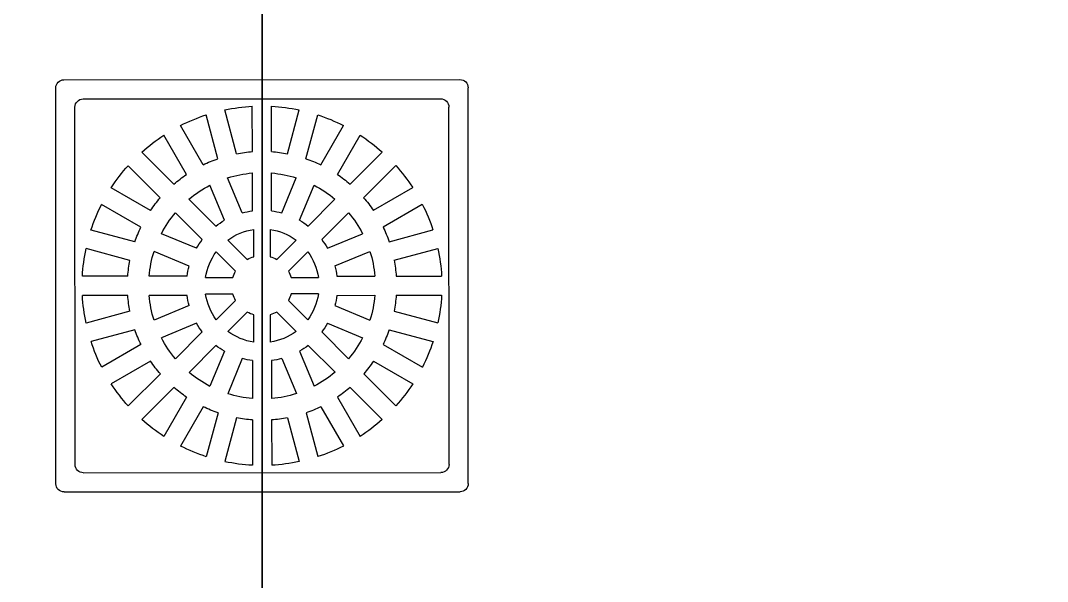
# Model space of a CAD drawing. Header units: metres. Extents: x 198 to 412, y -54 to 17.
# Drawn here: x 263.6341 to 263.9015, y -36.0819 to -35.9358 of the extents above; entities that cross this region are included whole.
import ezdxf

# ---------------------------------------------------------------- set-up
doc = ezdxf.new("R2010")
doc.units = ezdxf.units.M
doc.header["$LTSCALE"] = 10
doc.layers.add('-SAN ACC', color=140, linetype='Continuous')
doc.layers.add('TM-REVEST', color=252, linetype='Continuous')

# ---------------------------------------------------------------- blocks, each defined once
blk = doc.blocks.new('grq150mp')
at = {"layer": '-SAN ACC', "color": 251}
for p, q in [((-72.1, 75.1), (72.1, 75.1)), ((-75.1, -72.1), (-75.1, 72.1)), ((75.1, -72.1), (75.1, 72.1)), ((-65.1, 68.1), (65.1, 68.1)), ((-68.1, -65.1), (-68.1, 65.1)), ((-9.27, 48.12), (-13.55, 64.08)), ((-3.5, 48.87), (-3.5, 65.41)), ((3.5, 48.87), (3.5, 65.41)), ((9.27, 48.12), (13.55, 64.08)), ((68.1, -65.1), (68.1, 65.1)), ((-16.03, 46.3), (-20.31, 62.27)), ((16.03, 46.3), (20.31, 62.27)), ((-21.41, 44.08), (-29.67, 58.39)), ((21.41, 44.08), (29.67, 58.39)), ((-27.47, 40.58), (-35.73, 54.89)), ((27.47, 40.58), (35.73, 54.89)), ((-32.08, 37.03), (-43.77, 48.72)), ((32.08, 37.03), (43.77, 48.72)), ((-37.03, 32.08), (-48.72, 43.77)), ((37.03, 32.08), (48.72, 43.77)), ((-7.2, 26.54), (-12.5, 39.31)), ((-3.5, 27.28), (-3.5, 41.1)), ((3.5, 27.28), (3.5, 41.1)), ((7.2, 26.54), (12.5, 39.31)), ((-40.58, 27.47), (-54.89, 35.73)), ((-13.67, 23.86), (-18.96, 36.63)), ((13.67, 23.86), (18.96, 36.63)), ((40.58, 27.47), (54.89, 35.73)), ((-16.81, 21.76), (-26.59, 31.54)), ((16.81, 21.76), (26.59, 31.54)), ((-44.08, 21.41), (-58.39, 29.67)), ((-21.76, 16.81), (-31.54, 26.59)), ((21.76, 16.81), (31.54, 26.59)), ((44.08, 21.41), (58.39, 29.67)), ((-46.3, 16.03), (-62.27, 20.31)), ((-23.86, 13.67), (-36.63, 18.96)), ((-3, 20.53), (-3, 10.58)), ((3, 10.58), (3, 20.53)), ((23.86, 13.67), (36.63, 18.96)), ((46.3, 16.03), (62.27, 20.31)), ((-5.36, 9.6), (-12.4, 16.64)), ((12.4, 16.64), (5.36, 9.6)), ((-48.12, 9.27), (-64.08, 13.55)), ((-26.54, 7.2), (-39.31, 12.5)), ((-16.64, 12.4), (-9.6, 5.36)), ((9.6, 5.36), (16.64, 12.4)), ((26.54, 7.2), (39.31, 12.5)), ((48.12, 9.27), (64.08, 13.55)), ((-48.87, 3.5), (-65.41, 3.5)), ((-27.28, 3.5), (-41.1, 3.5)), ((-10.58, 3), (-20.53, 3)), ((20.53, 3), (10.58, 3)), ((27.28, 3.5), (41.1, 3.5)), ((48.87, 3.5), (65.41, 3.5)), ((-48.87, -3.5), (-65.41, -3.5)), ((-27.28, -3.5), (-41.1, -3.5)), ((-20.53, -3), (-10.58, -3)), ((10.58, -3), (20.53, -3)), ((27.28, -3.5), (41.1, -3.5)), ((48.87, -3.5), (65.41, -3.5)), ((-26.54, -7.2), (-39.31, -12.5)), ((-9.6, -5.36), (-16.64, -12.4)), ((16.64, -12.4), (9.6, -5.36)), ((26.54, -7.2), (39.31, -12.5)), ((-48.12, -9.27), (-64.08, -13.55)), ((-12.4, -16.64), (-5.36, -9.6)), ((-3, -10.58), (-3, -20.53)), ((3, -20.53), (3, -10.58)), ((5.36, -9.6), (12.4, -16.64)), ((48.12, -9.27), (64.08, -13.55)), ((-23.86, -13.67), (-36.63, -18.96)), ((23.86, -13.67), (36.63, -18.96)), ((-46.3, -16.03), (-62.27, -20.31)), ((-21.76, -16.81), (-31.54, -26.59)), ((21.76, -16.81), (31.54, -26.59)), ((46.3, -16.03), (62.27, -20.31)), ((-44.08, -21.41), (-58.39, -29.67)), ((-16.81, -21.76), (-26.59, -31.54)), ((16.81, -21.76), (26.59, -31.54)), ((44.08, -21.41), (58.39, -29.67)), ((-13.67, -23.86), (-18.96, -36.63)), ((13.67, -23.86), (18.96, -36.63)), ((-40.58, -27.47), (-54.89, -35.73)), ((-7.2, -26.54), (-12.5, -39.31)), ((-3.5, -27.28), (-3.5, -41.1)), ((3.5, -27.28), (3.5, -41.1)), ((7.2, -26.54), (12.5, -39.31)), ((40.58, -27.47), (54.89, -35.73)), ((-37.03, -32.08), (-48.72, -43.77)), ((37.03, -32.08), (48.72, -43.77)), ((-32.08, -37.03), (-43.77, -48.72)), ((32.08, -37.03), (43.77, -48.72)), ((-27.47, -40.58), (-35.73, -54.89)), ((27.47, -40.58), (35.73, -54.89)), ((-21.41, -44.08), (-29.67, -58.39)), ((21.41, -44.08), (29.67, -58.39)), ((-16.03, -46.3), (-20.31, -62.27)), ((-9.27, -48.12), (-13.55, -64.08)), ((9.27, -48.12), (13.55, -64.08)), ((16.03, -46.3), (20.31, -62.27)), ((-3.5, -48.87), (-3.5, -65.41)), ((3.5, -48.87), (3.5, -65.41)), ((-65.1, -68.1), (65.1, -68.1)), ((-72.1, -75.1), (72.1, -75.1))]:
    blk.add_line(p, q, dxfattribs=at)
for centre, radius, start, end in [((-72.1, 72.1), 3, 90, 180), ((72.1, 72.1), 3, 0, 90), ((-65.1, 65.1), 3, 90, 180), ((65.1, 65.1), 3, 0, 90), ((0, 0), 65.5, 93.0631, 101.9369), ((0, 0), 65.5, 78.0631, 86.9369), ((0, 0), 65.5, 108.0631, 116.9369), ((0, 0), 65.5, 63.0631, 71.9369), ((0, 0), 65.5, 123.0631, 131.9369), ((0, 0), 65.5, 48.0631, 56.9369), ((0, 0), 49, 94.096, 100.904), ((0, 0), 49, 79.096, 85.904), ((0, 0), 49, 109.096, 115.904), ((0, 0), 49, 64.096, 70.904), ((0, 0), 65.5, 138.0631, 146.9369), ((0, 0), 65.5, 33.0631, 41.9369), ((0, 0), 49, 124.096, 130.904), ((0, 0), 41.25, 94.8673, 107.6327), ((0, 0), 41.25, 72.3673, 85.1327), ((0, 0), 49, 49.096, 55.904), ((0, 0), 41.25, 117.3673, 130.1327), ((0, 0), 41.25, 49.8673, 62.6327), ((0, 0), 49, 139.096, 145.904), ((0, 0), 49, 34.096, 40.904), ((0, 0), 65.5, 153.0631, 161.9369), ((0, 0), 41.25, 139.8673, 152.6327), ((0, 0), 27.5, 97.312, 105.188), ((0, 0), 27.5, 74.812, 82.688), ((0, 0), 41.25, 27.3673, 40.1327), ((0, 0), 65.5, 18.0631, 26.9369), ((0, 0), 27.5, 119.812, 127.688), ((0, 0), 27.5, 52.312, 60.188), ((0, 0), 49, 154.096, 160.904), ((0, 0), 20.75, 98.3129, 126.6871), ((0, 0), 20.75, 53.3129, 81.6871), ((0, 0), 49, 19.096, 25.904), ((0, 0), 27.5, 142.312, 150.188), ((0, 0), 27.5, 29.812, 37.688), ((0, 0), 65.5, 168.0631, 176.9369), ((0, 0), 41.25, 162.3673, 175.1327), ((0, 0), 20.75, 143.3129, 171.6871), ((0, 0), 20.75, 8.3129, 36.6871), ((0, 0), 41.25, 4.8673, 17.6327), ((0, 0), 65.5, 3.0631, 11.9369), ((0, 0), 49, 169.096, 175.904), ((0, 0), 11, 105.8266, 119.1734), ((0, 0), 11, 60.8266, 74.1734), ((0, 0), 49, 4.096, 10.904), ((0, 0), 27.5, 164.812, 172.688), ((0, 0), 11, 150.8266, 164.1734), ((0, 0), 11, 15.8266, 29.1734), ((0, 0), 27.5, 7.312, 15.188), ((0, 0), 65.5, 183.0631, 191.9369), ((0, 0), 49, 184.096, 190.904), ((0, 0), 41.25, 184.8673, 197.6327), ((0, 0), 27.5, 187.312, 195.188), ((0, 0), 20.75, 188.3129, 216.6871), ((0, 0), 11, 195.8266, 209.1734), ((0, 0), 11, 330.8266, 344.1734), ((0, 0), 20.75, 323.3129, 351.6871), ((0, 0), 27.5, 344.812, 352.688), ((0, 0), 41.25, 342.3673, 355.1327), ((0, 0), 49, 349.096, 355.904), ((0, 0), 65.5, 348.0631, 356.9369), ((0, 0), 11, 240.8266, 254.1734), ((0, 0), 11, 285.8266, 299.1734), ((0, 0), 27.5, 209.812, 217.688), ((0, 0), 27.5, 322.312, 330.188), ((0, 0), 49, 199.096, 205.904), ((0, 0), 20.75, 233.3129, 261.6871), ((0, 0), 20.75, 278.3129, 306.6871), ((0, 0), 49, 334.096, 340.904), ((0, 0), 65.5, 198.0631, 206.9369), ((0, 0), 41.25, 207.3673, 220.1327), ((0, 0), 27.5, 232.312, 240.188), ((0, 0), 27.5, 299.812, 307.688), ((0, 0), 41.25, 319.8673, 332.6327), ((0, 0), 65.5, 333.0631, 341.9369), ((0, 0), 49, 214.096, 220.904), ((0, 0), 27.5, 254.812, 262.688), ((0, 0), 27.5, 277.312, 285.188), ((0, 0), 49, 319.096, 325.904), ((0, 0), 41.25, 229.8673, 242.6327), ((0, 0), 41.25, 297.3673, 310.1327), ((0, 0), 65.5, 213.0631, 221.9369), ((0, 0), 49, 229.096, 235.904), ((0, 0), 49, 304.096, 310.904), ((0, 0), 65.5, 318.0631, 326.9369), ((0, 0), 41.25, 252.3673, 265.1327), ((0, 0), 41.25, 274.8673, 287.6327), ((0, 0), 49, 244.096, 250.904), ((0, 0), 49, 289.096, 295.904), ((0, 0), 49, 259.096, 265.904), ((0, 0), 49, 274.096, 280.904), ((0, 0), 65.5, 228.0631, 236.9369), ((0, 0), 65.5, 303.0631, 311.9369), ((0, 0), 65.5, 243.0631, 251.9369), ((0, 0), 65.5, 288.0631, 296.9369), ((-65.1, -65.1), 3, 180, 270), ((0, 0), 65.5, 258.0631, 266.9369), ((0, 0), 65.5, 273.0631, 281.9369), ((65.1, -65.1), 3, 270, 0), ((-72.1, -72.1), 3, 180, 270), ((72.1, -72.1), 3, 270, 0)]:
    blk.add_arc(centre, radius, start, end, dxfattribs=at)

msp = doc.modelspace()

# ---------------------------------------------------------------- linework, layer by layer
at = {"layer": 'TM-REVEST'}
for points in [[(263.26411, -36.40642), (263.26411, -35.80875), (263.69701, -35.80875), (263.69701, -36.40642), (263.29701, -36.40642)], [(263.697, -36.40642), (263.697, -35.80875), (264.12482, -35.80875), (264.12482, -36.40642), (263.697, -36.40642)]]:
    msp.add_lwpolyline(points, dxfattribs=at)

# ---------------------------------------------------------------- block references
at = {"layer": '-SAN ACC', "xscale": -0.000714836352633833, "yscale": 0.0007148363526994217, "zscale": 0.0007148363526254337, "rotation": 270.0225601747905}
msp.add_blockref('grq150mp', (263.69698, -36.00486), dxfattribs=at)

doc.saveas('drawing.dxf')
